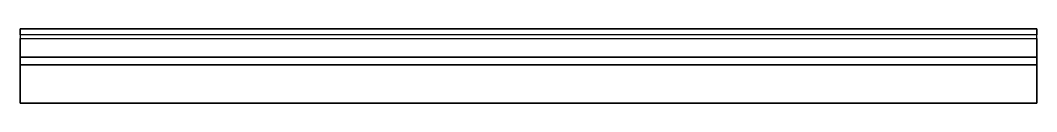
# Model space of a CAD drawing. Header units: millimetres. Extents: x -458 to 74, y -38 to 1.
import ezdxf

# ---------------------------------------------------------------- set-up
doc = ezdxf.new("R2010")
doc.units = ezdxf.units.MM
doc.layers.get('0').update_dxf_attribs({"linetype": 'CONTINUOUS'})

msp = doc.modelspace()

# ---------------------------------------------------------------- linework, layer by layer
for points in [[(74, -38), (74, 0.8), (-458, 0.8), (-458, -38)], [(74, -2.2), (-458, -2.2), (-458, 0.8), (74, 0.8)], [(-458, -4.2), (74, -4.2), (74, -14), (-458, -14)], [(-458, -18), (-458, -14), (74, -14), (74, -18)], [(-458, -18), (74, -18), (74, -38), (-458, -38)]]:
    msp.add_lwpolyline(points, close=True)

doc.saveas('drawing.dxf')
